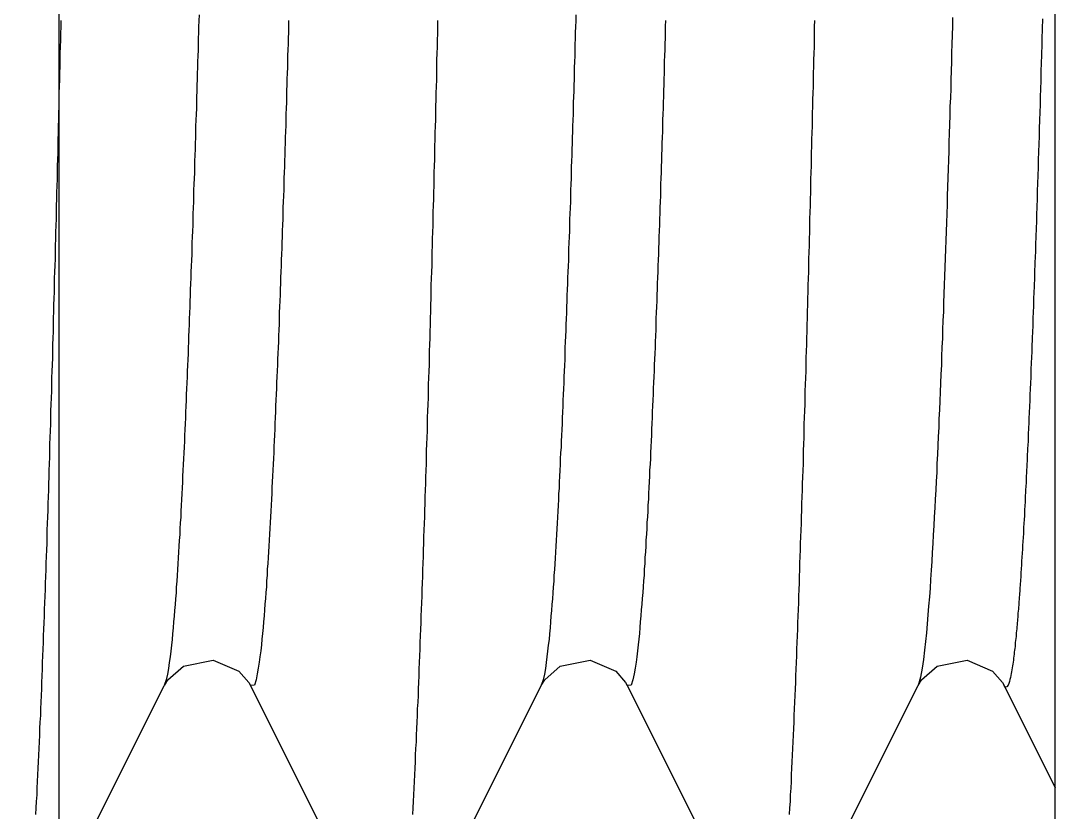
# Model space of a CAD drawing. Header units: millimetres. Extents: x 2213 to 82676, y 1050 to 28650.
# Drawn here: x 29768.43 to 29772.658, y 17276.6 to 17279.834 of the extents above; entities that cross this region are included whole.
import ezdxf

# ---------------------------------------------------------------- set-up
doc = ezdxf.new("R2010")
doc.units = ezdxf.units.MM
doc.header["$LTSCALE"] = 200
doc.linetypes.add('CEN', pattern=[62, 60, -1, 0, -1])
doc.linetypes.add('DASHED', pattern=[0.75, 0.5, -0.25])
for name, color, linetype in [('01-CEN', 1, 'CEN'), ('01HAT', 8, 'Continuous'), ('A-FIX', 5, 'Continuous')]:
    doc.layers.add(name, color=color, linetype=linetype)

# ---------------------------------------------------------------- blocks, each defined once
blk = doc.blocks.new('A$C657279D5')
at = {"linetype": 'Continuous'}
for p, q in [((-79.070842, 786.655766), (-79.070842, 823.344234)), ((-78.861648, 789.755644), (-79.070842, 789.337466)), ((-77.923286, 788.58253), (-78.510125, 789.755644)), ((-77.321825, 789.755644), (-77.908664, 788.58253)), ((-76.383463, 788.58253), (-76.970302, 789.755644)), ((-75.782002, 789.755644), (-76.368841, 788.58253)), ((-74.84364, 788.58253), (-75.430479, 789.755644))]:
    blk.add_line(p, q, dxfattribs=at)
at = {"linetype": 'DASHED'}
for points in [[(-77.478307, 792.472292), (-77.477307, 792.448292), (-77.477307, 792.424292), (-77.476307, 792.400292), (-77.475307, 792.377292), (-77.475307, 792.353292), (-77.474307, 792.329292), (-77.473307, 792.305292), (-77.473307, 792.281292), (-77.472307, 792.257292), (-77.471307, 792.233292), (-77.471307, 792.210292), (-77.470307, 792.186292), (-77.469307, 792.162292), (-77.468307, 792.138292), (-77.468307, 792.114292), (-77.467307, 792.090292), (-77.466307, 792.066292), (-77.466307, 792.043292), (-77.465307, 792.019292), (-77.464307, 791.995292), (-77.463307, 791.971292), (-77.463307, 791.947292), (-77.462307, 791.923292), (-77.461307, 791.899292), (-77.460307, 791.876292), (-77.460307, 791.852292), (-77.459307, 791.828292), (-77.458307, 791.804292), (-77.457307, 791.780292), (-77.457307, 791.756292), (-77.456307, 791.732292), (-77.455307, 791.709292), (-77.454307, 791.685292), (-77.453307, 791.661292), (-77.453307, 791.637292), (-77.452307, 791.613292), (-77.451307, 791.589292), (-77.450307, 791.565292), (-77.449307, 791.542292), (-77.449307, 791.518292), (-77.448307, 791.494292), (-77.447307, 791.470292), (-77.446307, 791.446292), (-77.445307, 791.422292), (-77.444307, 791.398292), (-77.444307, 791.375292), (-77.443307, 791.351292), (-77.442307, 791.327292), (-77.441307, 791.303292), (-77.440307, 791.279292), (-77.439307, 791.255292), (-77.438307, 791.231292), (-77.438307, 791.208292), (-77.437307, 791.184292), (-77.436307, 791.160292), (-77.435307, 791.136292), (-77.434307, 791.112292), (-77.433307, 791.088292), (-77.432307, 791.065292), (-77.431307, 791.041292), (-77.430307, 791.017292), (-77.429307, 790.993292), (-77.428307, 790.969292), (-77.427307, 790.945292), (-77.426307, 790.921292), (-77.425307, 790.898292), (-77.424307, 790.874292), (-77.423307, 790.850292), (-77.422307, 790.826292), (-77.421307, 790.802292), (-77.420307, 790.778292), (-77.419307, 790.755292), (-77.418307, 790.731292), (-77.417307, 790.707292), (-77.416307, 790.683292), (-77.415307, 790.659292), (-77.413307, 790.635292), (-77.412307, 790.611292), (-77.411307, 790.588292), (-77.410307, 790.564292), (-77.409307, 790.540292), (-77.408307, 790.516292), (-77.406307, 790.492292), (-77.405307, 790.468292), (-77.404307, 790.445292), (-77.402307, 790.421292), (-77.401307, 790.397292), (-77.400307, 790.373292), (-77.398307, 790.349292), (-77.397307, 790.325292), (-77.396307, 790.302292), (-77.394307, 790.278292), (-77.393307, 790.254292), (-77.391307, 790.230292), (-77.390307, 790.206292), (-77.388307, 790.183292), (-77.386307, 790.159292), (-77.385307, 790.135292), (-77.383307, 790.111292), (-77.381307, 790.087292), (-77.379307, 790.064292), (-77.377307, 790.040292), (-77.375307, 790.016292), (-77.373307, 789.992292), (-77.371307, 789.968292), (-77.369307, 789.945292), (-77.366307, 789.921292), (-77.364307, 789.897292), (-77.361307, 789.873292), (-77.358307, 789.850292), (-77.354307, 789.826292), (-77.350307, 789.803292), (-77.345307, 789.779292), (-77.338307, 789.756292), (-77.322307, 789.755292)], [(-77.112307, 792.495292), (-77.111307, 792.471292), (-77.110307, 792.447292), (-77.109307, 792.423292), (-77.109307, 792.399292), (-77.108307, 792.375292), (-77.107307, 792.351292), (-77.107307, 792.328292), (-77.106307, 792.304292), (-77.105307, 792.280292), (-77.105307, 792.256292), (-77.104307, 792.232292), (-77.103307, 792.208292), (-77.103307, 792.184292), (-77.102307, 792.161292), (-77.101307, 792.137292), (-77.100307, 792.113292), (-77.100307, 792.089292), (-77.099307, 792.065292), (-77.098307, 792.041292), (-77.098307, 792.017292), (-77.097307, 791.994292), (-77.096307, 791.970292), (-77.095307, 791.946292), (-77.095307, 791.922292), (-77.094307, 791.898292), (-77.093307, 791.874292), (-77.092307, 791.850292), (-77.092307, 791.827292), (-77.091307, 791.803292), (-77.090307, 791.779292), (-77.089307, 791.755292), (-77.089307, 791.731292), (-77.088307, 791.707292), (-77.087307, 791.683292), (-77.086307, 791.660292), (-77.085307, 791.636292), (-77.085307, 791.612292), (-77.084307, 791.588292), (-77.083307, 791.564292), (-77.082307, 791.540292), (-77.081307, 791.516292), (-77.081307, 791.493292), (-77.080307, 791.469292), (-77.079307, 791.445292), (-77.078307, 791.421292), (-77.077307, 791.397292), (-77.076307, 791.373292), (-77.075307, 791.349292), (-77.075307, 791.326292), (-77.074307, 791.302292), (-77.073307, 791.278292), (-77.072307, 791.254292), (-77.071307, 791.230292), (-77.070307, 791.206292), (-77.069307, 791.182292), (-77.068307, 791.159292), (-77.067307, 791.135292), (-77.067307, 791.111292), (-77.066307, 791.087292), (-77.065307, 791.063292), (-77.064307, 791.039292), (-77.063307, 791.016292), (-77.062307, 790.992292), (-77.061307, 790.968292), (-77.060307, 790.944292), (-77.059307, 790.920292), (-77.058307, 790.896292), (-77.057307, 790.872292), (-77.056307, 790.849292), (-77.055307, 790.825292), (-77.054307, 790.801292), (-77.053307, 790.777292), (-77.052307, 790.753292), (-77.051307, 790.729292), (-77.049307, 790.706292), (-77.048307, 790.682292), (-77.047307, 790.658292), (-77.046307, 790.634292), (-77.045307, 790.610292), (-77.044307, 790.586292), (-77.043307, 790.562292), (-77.041307, 790.539292), (-77.040307, 790.515292), (-77.039307, 790.491292), (-77.038307, 790.467292), (-77.036307, 790.443292), (-77.035307, 790.419292), (-77.034307, 790.396292), (-77.032307, 790.372292), (-77.031307, 790.348292), (-77.030307, 790.324292), (-77.028307, 790.300292), (-77.027307, 790.276292), (-77.025307, 790.253292), (-77.024307, 790.229292), (-77.022307, 790.205292), (-77.021307, 790.181292), (-77.019307, 790.157292), (-77.017307, 790.134292), (-77.016307, 790.110292), (-77.014307, 790.086292), (-77.012307, 790.062292), (-77.010307, 790.038292), (-77.008307, 790.015292), (-77.006307, 789.991292), (-77.004307, 789.967292), (-77.002307, 789.943292), (-76.999307, 789.920292), (-76.996307, 789.896292), (-76.993307, 789.872292), (-76.990307, 789.849292), (-76.987307, 789.825292), (-76.983307, 789.801292), (-76.978307, 789.778292), (-76.970307, 789.755292)], [(-75.938307, 792.472292), (-75.938307, 792.448292), (-75.937307, 792.424292), (-75.936307, 792.400292), (-75.936307, 792.377292), (-75.935307, 792.353292), (-75.934307, 792.329292), (-75.934307, 792.305292), (-75.933307, 792.281292), (-75.932307, 792.257292), (-75.931307, 792.233292), (-75.931307, 792.210292), (-75.930307, 792.186292), (-75.929307, 792.162292), (-75.929307, 792.138292), (-75.928307, 792.114292), (-75.927307, 792.090292), (-75.926307, 792.066292), (-75.926307, 792.043292), (-75.925307, 792.019292), (-75.924307, 791.995292), (-75.924307, 791.971292), (-75.923307, 791.947292), (-75.922307, 791.923292), (-75.921307, 791.899292), (-75.921307, 791.876292), (-75.920307, 791.852292), (-75.919307, 791.828292), (-75.918307, 791.804292), (-75.918307, 791.780292), (-75.917307, 791.756292), (-75.916307, 791.732292), (-75.915307, 791.709292), (-75.914307, 791.685292), (-75.914307, 791.661292), (-75.913307, 791.637292), (-75.912307, 791.613292), (-75.911307, 791.589292), (-75.910307, 791.565292), (-75.910307, 791.542292), (-75.909307, 791.518292), (-75.908307, 791.494292), (-75.907307, 791.470292), (-75.906307, 791.446292), (-75.905307, 791.422292), (-75.905307, 791.398292), (-75.904307, 791.375292), (-75.903307, 791.351292), (-75.902307, 791.327292), (-75.901307, 791.303292), (-75.900307, 791.279292), (-75.899307, 791.255292), (-75.899307, 791.231292), (-75.898307, 791.208292), (-75.897307, 791.184292), (-75.896307, 791.160292), (-75.895307, 791.136292), (-75.894307, 791.112292), (-75.893307, 791.088292), (-75.892307, 791.065292), (-75.891307, 791.041292), (-75.890307, 791.017292), (-75.889307, 790.993292), (-75.888307, 790.969292), (-75.887307, 790.945292), (-75.886307, 790.921292), (-75.885307, 790.898292), (-75.884307, 790.874292), (-75.883307, 790.850292), (-75.882307, 790.826292), (-75.881307, 790.802292), (-75.880307, 790.778292), (-75.879307, 790.755292), (-75.878307, 790.731292), (-75.877307, 790.707292), (-75.876307, 790.683292), (-75.875307, 790.659292), (-75.874307, 790.635292), (-75.872307, 790.611292), (-75.871307, 790.588292), (-75.870307, 790.564292), (-75.869307, 790.540292), (-75.868307, 790.516292), (-75.866307, 790.492292), (-75.865307, 790.468292), (-75.864307, 790.445292), (-75.863307, 790.421292), (-75.861307, 790.397292), (-75.860307, 790.373292), (-75.859307, 790.349292), (-75.857307, 790.325292), (-75.856307, 790.302292), (-75.854307, 790.278292), (-75.853307, 790.254292), (-75.851307, 790.230292), (-75.850307, 790.206292), (-75.848307, 790.183292), (-75.847307, 790.159292), (-75.845307, 790.135292), (-75.843307, 790.111292), (-75.841307, 790.087292), (-75.840307, 790.064292), (-75.838307, 790.040292), (-75.836307, 790.016292), (-75.834307, 789.992292), (-75.831307, 789.968292), (-75.829307, 789.945292), (-75.827307, 789.921292), (-75.824307, 789.897292), (-75.821307, 789.873292), (-75.818307, 789.850292), (-75.814307, 789.826292), (-75.810307, 789.803292), (-75.805307, 789.779292), (-75.798307, 789.756292), (-75.782307, 789.755292)], [(-75.572307, 792.495292), (-75.571307, 792.471292), (-75.570307, 792.447292), (-75.570307, 792.423292), (-75.569307, 792.399292), (-75.568307, 792.375292), (-75.568307, 792.351292), (-75.567307, 792.328292), (-75.566307, 792.304292), (-75.566307, 792.280292), (-75.565307, 792.256292), (-75.564307, 792.232292), (-75.563307, 792.208292), (-75.563307, 792.184292), (-75.562307, 792.161292), (-75.561307, 792.137292), (-75.561307, 792.113292), (-75.560307, 792.089292), (-75.559307, 792.065292), (-75.558307, 792.041292), (-75.558307, 792.017292), (-75.557307, 791.994292), (-75.556307, 791.970292), (-75.556307, 791.946292), (-75.555307, 791.922292), (-75.554307, 791.898292), (-75.553307, 791.874292), (-75.553307, 791.850292), (-75.552307, 791.827292), (-75.551307, 791.803292), (-75.550307, 791.779292), (-75.549307, 791.755292), (-75.549307, 791.731292), (-75.548307, 791.707292), (-75.547307, 791.683292), (-75.546307, 791.660292), (-75.546307, 791.636292), (-75.545307, 791.612292), (-75.544307, 791.588292), (-75.543307, 791.564292), (-75.542307, 791.540292), (-75.542307, 791.516292), (-75.541307, 791.493292), (-75.540307, 791.469292), (-75.539307, 791.445292), (-75.538307, 791.421292), (-75.537307, 791.397292), (-75.536307, 791.373292), (-75.536307, 791.349292), (-75.535307, 791.326292), (-75.534307, 791.302292), (-75.533307, 791.278292), (-75.532307, 791.254292), (-75.531307, 791.230292), (-75.530307, 791.206292), (-75.529307, 791.183292), (-75.529307, 791.159292), (-75.528307, 791.135292), (-75.527307, 791.111292), (-75.526307, 791.087292), (-75.525307, 791.063292), (-75.524307, 791.039292), (-75.523307, 791.016292), (-75.522307, 790.992292), (-75.521307, 790.968292), (-75.520307, 790.944292), (-75.519307, 790.920292), (-75.518307, 790.896292), (-75.517307, 790.872292), (-75.516307, 790.849292), (-75.515307, 790.825292), (-75.514307, 790.801292), (-75.513307, 790.777292), (-75.512307, 790.753292), (-75.511307, 790.729292), (-75.510307, 790.706292), (-75.509307, 790.682292), (-75.507307, 790.658292), (-75.506307, 790.634292), (-75.505307, 790.610292), (-75.504307, 790.586292), (-75.503307, 790.563292), (-75.502307, 790.539292), (-75.500307, 790.515292), (-75.499307, 790.491292), (-75.498307, 790.467292), (-75.497307, 790.443292), (-75.495307, 790.420292), (-75.494307, 790.396292), (-75.493307, 790.372292), (-75.491307, 790.348292), (-75.490307, 790.324292), (-75.488307, 790.300292), (-75.487307, 790.277292), (-75.486307, 790.253292), (-75.484307, 790.229292), (-75.482307, 790.205292), (-75.481307, 790.181292), (-75.479307, 790.157292), (-75.478307, 790.134292), (-75.476307, 790.110292), (-75.474307, 790.086292), (-75.472307, 790.062292), (-75.470307, 790.038292), (-75.468307, 790.015292), (-75.466307, 789.991292), (-75.464307, 789.967292), (-75.462307, 789.943292), (-75.459307, 789.920292), (-75.457307, 789.896292), (-75.454307, 789.872292), (-75.450307, 789.849292), (-75.447307, 789.825292), (-75.443307, 789.801292), (-75.438307, 789.778292), (-75.430307, 789.755292)], [(-78.651307, 792.485292), (-78.650307, 792.449292), (-78.649307, 792.413292), (-78.648307, 792.376292), (-78.647307, 792.340292), (-78.646307, 792.303292), (-78.645307, 792.267292), (-78.644307, 792.230292), (-78.643307, 792.194292), (-78.642307, 792.157292), (-78.640307, 792.121292), (-78.639307, 792.084292), (-78.638307, 792.048292), (-78.637307, 792.011292), (-78.636307, 791.975292), (-78.635307, 791.939292), (-78.634307, 791.902292), (-78.633307, 791.866292), (-78.631307, 791.829292), (-78.630307, 791.793292), (-78.629307, 791.756292), (-78.628307, 791.720292), (-78.627307, 791.683292), (-78.626307, 791.647292), (-78.624307, 791.610292), (-78.623307, 791.574292), (-78.622307, 791.538292), (-78.621307, 791.501292), (-78.619307, 791.465292), (-78.618307, 791.428292), (-78.617307, 791.392292), (-78.615307, 791.355292), (-78.614307, 791.319292), (-78.613307, 791.282292), (-78.611307, 791.246292), (-78.610307, 791.209292), (-78.609307, 791.173292), (-78.607307, 791.137292), (-78.606307, 791.100292), (-78.605307, 791.064292), (-78.603307, 791.027292), (-78.602307, 790.991292), (-78.600307, 790.954292), (-78.599307, 790.918292), (-78.597307, 790.881292), (-78.595307, 790.845292), (-78.594307, 790.809292), (-78.592307, 790.772292), (-78.591307, 790.736292), (-78.589307, 790.699292), (-78.587307, 790.663292), (-78.586307, 790.626292), (-78.584307, 790.590292), (-78.582307, 790.553292), (-78.580307, 790.517292), (-78.578307, 790.481292), (-78.576307, 790.444292), (-78.574307, 790.408292), (-78.572307, 790.371292), (-78.570307, 790.335292), (-78.568307, 790.299292), (-78.566307, 790.262292), (-78.563307, 790.226292), (-78.561307, 790.189292), (-78.559307, 790.153292), (-78.556307, 790.117292), (-78.553307, 790.080292), (-78.550307, 790.044292), (-78.547307, 790.007292), (-78.544307, 789.971292), (-78.540307, 789.935292), (-78.536307, 789.899292), (-78.532307, 789.862292), (-78.527307, 789.826292), (-78.520307, 789.790292), (-78.510307, 789.755292)], [(-77.985307, 789.228292), (-77.986307, 789.255292), (-77.988307, 789.282292), (-77.989307, 789.309292), (-77.991307, 789.336292), (-77.992307, 789.363292), (-77.993307, 789.390292), (-77.994307, 789.417292), (-77.996307, 789.444292), (-77.997307, 789.471292), (-77.998307, 789.498292), (-77.999307, 789.525292), (-78.001307, 789.552292), (-78.002307, 789.579292), (-78.003307, 789.606292), (-78.004307, 789.633292), (-78.005307, 789.660292), (-78.006307, 789.687292), (-78.008307, 789.714292), (-78.009307, 789.741292), (-78.010307, 789.768292), (-78.011307, 789.795292), (-78.012307, 789.822292), (-78.013307, 789.849292), (-78.014307, 789.877292), (-78.015307, 789.904292), (-78.016307, 789.931292), (-78.017307, 789.958292), (-78.018307, 789.985292), (-78.019307, 790.012292), (-78.020307, 790.039292), (-78.021307, 790.066292), (-78.022307, 790.093292), (-78.023307, 790.120292), (-78.024307, 790.147292), (-78.025307, 790.174292), (-78.026307, 790.201292), (-78.027307, 790.228292), (-78.027307, 790.255292), (-78.028307, 790.282292), (-78.029307, 790.309292), (-78.030307, 790.336292), (-78.031307, 790.363292), (-78.032307, 790.390292), (-78.033307, 790.417292), (-78.034307, 790.444292), (-78.035307, 790.471292), (-78.035307, 790.499292), (-78.036307, 790.526292), (-78.037307, 790.553292), (-78.038307, 790.580292), (-78.039307, 790.607292), (-78.040307, 790.634292), (-78.041307, 790.661292), (-78.041307, 790.688292), (-78.042307, 790.715292), (-78.043307, 790.742292), (-78.044307, 790.769292), (-78.045307, 790.796292), (-78.045307, 790.823292), (-78.046307, 790.850292), (-78.047307, 790.877292), (-78.048307, 790.904292), (-78.049307, 790.931292), (-78.049307, 790.958292), (-78.050307, 790.985292), (-78.051307, 791.012292), (-78.052307, 791.039292), (-78.052307, 791.066292), (-78.053307, 791.094292), (-78.054307, 791.121292), (-78.055307, 791.148292), (-78.055307, 791.175292), (-78.056307, 791.202292), (-78.057307, 791.229292), (-78.058307, 791.256292), (-78.058307, 791.283292), (-78.059307, 791.310292), (-78.060307, 791.337292), (-78.061307, 791.364292), (-78.061307, 791.391292), (-78.062307, 791.418292), (-78.063307, 791.445292), (-78.063307, 791.472292), (-78.064307, 791.499292), (-78.065307, 791.526292), (-78.066307, 791.553292), (-78.066307, 791.580292), (-78.067307, 791.607292), (-78.068307, 791.635292), (-78.068307, 791.662292), (-78.069307, 791.689292), (-78.070307, 791.716292), (-78.070307, 791.743292), (-78.071307, 791.770292), (-78.072307, 791.797292), (-78.072307, 791.824292), (-78.073307, 791.851292), (-78.074307, 791.878292), (-78.074307, 791.905292), (-78.075307, 791.932292), (-78.076307, 791.959292), (-78.076307, 791.986292), (-78.077307, 792.013292), (-78.078307, 792.040292), (-78.078307, 792.067292), (-78.079307, 792.094292), (-78.080307, 792.121292), (-78.080307, 792.149292), (-78.081307, 792.176292), (-78.082307, 792.203292), (-78.082307, 792.230292), (-78.083307, 792.257292), (-78.084307, 792.284292), (-78.084307, 792.311292), (-78.085307, 792.338292), (-78.086307, 792.365292), (-78.086307, 792.392292), (-78.087307, 792.419292), (-78.087307, 792.446292), (-78.088307, 792.473292)], [(-76.445307, 789.228292), (-76.447307, 789.255292), (-76.448307, 789.282292), (-76.449307, 789.309292), (-76.451307, 789.336292), (-76.452307, 789.363292), (-76.453307, 789.390292), (-76.455307, 789.417292), (-76.456307, 789.444292), (-76.457307, 789.471292), (-76.458307, 789.498292), (-76.460307, 789.525292), (-76.461307, 789.552292), (-76.462307, 789.579292), (-76.463307, 789.606292), (-76.464307, 789.633292), (-76.465307, 789.660292), (-76.467307, 789.687292), (-76.468307, 789.714292), (-76.469307, 789.741292), (-76.470307, 789.768292), (-76.471307, 789.795292), (-76.472307, 789.822292), (-76.473307, 789.849292), (-76.474307, 789.877292), (-76.475307, 789.904292), (-76.476307, 789.931292), (-76.477307, 789.958292), (-76.478307, 789.985292), (-76.479307, 790.012292), (-76.480307, 790.039292), (-76.481307, 790.066292), (-76.482307, 790.093292), (-76.483307, 790.120292), (-76.484307, 790.147292), (-76.485307, 790.174292), (-76.486307, 790.201292), (-76.487307, 790.228292), (-76.488307, 790.255292), (-76.489307, 790.282292), (-76.489307, 790.309292), (-76.490307, 790.336292), (-76.491307, 790.363292), (-76.492307, 790.390292), (-76.493307, 790.417292), (-76.494307, 790.444292), (-76.495307, 790.471292), (-76.496307, 790.499292), (-76.496307, 790.526292), (-76.497307, 790.553292), (-76.498307, 790.580292), (-76.499307, 790.607292), (-76.500307, 790.634292), (-76.501307, 790.661292), (-76.502307, 790.688292), (-76.502307, 790.715292), (-76.503307, 790.742292), (-76.504307, 790.769292), (-76.505307, 790.796292), (-76.506307, 790.823292), (-76.506307, 790.850292), (-76.507307, 790.877292), (-76.508307, 790.904292), (-76.509307, 790.931292), (-76.510307, 790.958292), (-76.510307, 790.985292), (-76.511307, 791.012292), (-76.512307, 791.039292), (-76.513307, 791.066292), (-76.513307, 791.094292), (-76.514307, 791.121292), (-76.515307, 791.148292), (-76.516307, 791.175292), (-76.516307, 791.202292), (-76.517307, 791.229292), (-76.518307, 791.256292), (-76.519307, 791.283292), (-76.519307, 791.310292), (-76.520307, 791.337292), (-76.521307, 791.364292), (-76.521307, 791.391292), (-76.522307, 791.418292), (-76.523307, 791.445292), (-76.524307, 791.472292), (-76.524307, 791.499292), (-76.525307, 791.526292), (-76.526307, 791.553292), (-76.526307, 791.580292), (-76.527307, 791.607292), (-76.528307, 791.635292), (-76.529307, 791.662292), (-76.529307, 791.689292), (-76.530307, 791.716292), (-76.531307, 791.743292), (-76.531307, 791.770292), (-76.532307, 791.797292), (-76.533307, 791.824292), (-76.533307, 791.851292), (-76.534307, 791.878292), (-76.535307, 791.905292), (-76.535307, 791.932292), (-76.536307, 791.959292), (-76.537307, 791.986292), (-76.537307, 792.013292), (-76.538307, 792.040292), (-76.539307, 792.067292), (-76.539307, 792.094292), (-76.540307, 792.121292), (-76.541307, 792.149292), (-76.541307, 792.176292), (-76.542307, 792.203292), (-76.543307, 792.230292), (-76.543307, 792.257292), (-76.544307, 792.284292), (-76.544307, 792.311292), (-76.545307, 792.338292), (-76.546307, 792.365292), (-76.546307, 792.392292), (-76.547307, 792.419292), (-76.548307, 792.446292), (-76.548307, 792.473292)]]:
    blk.add_lwpolyline(points, dxfattribs=at)
at = {"linetype": 'Continuous'}
for points in [[(-74.905307, 789.228292), (-74.907307, 789.255292), (-74.908307, 789.282292), (-74.910307, 789.309292), (-74.911307, 789.336292), (-74.912307, 789.363292), (-74.914307, 789.390292), (-74.915307, 789.417292), (-74.916307, 789.444292), (-74.917307, 789.471292), (-74.919307, 789.498292), (-74.920307, 789.525292), (-74.921307, 789.552292), (-74.922307, 789.579292), (-74.923307, 789.606292), (-74.925307, 789.633292), (-74.926307, 789.660292), (-74.927307, 789.687292), (-74.928307, 789.714292), (-74.929307, 789.741292), (-74.930307, 789.768292), (-74.931307, 789.795292), (-74.932307, 789.822292), (-74.933307, 789.849292), (-74.934307, 789.877292), (-74.935307, 789.904292), (-74.936307, 789.931292), (-74.937307, 789.958292), (-74.938307, 789.985292), (-74.939307, 790.012292), (-74.940307, 790.039292), (-74.941307, 790.066292), (-74.942307, 790.093292), (-74.943307, 790.120292), (-74.944307, 790.147292), (-74.945307, 790.174292), (-74.946307, 790.201292), (-74.947307, 790.228292), (-74.948307, 790.255292), (-74.949307, 790.282292), (-74.950307, 790.309292), (-74.951307, 790.336292), (-74.951307, 790.363292), (-74.952307, 790.390292), (-74.953307, 790.417292), (-74.954307, 790.444292), (-74.955307, 790.471292), (-74.956307, 790.499292), (-74.957307, 790.526292), (-74.958307, 790.553292), (-74.958307, 790.580292), (-74.959307, 790.607292), (-74.960307, 790.634292), (-74.961307, 790.661292), (-74.962307, 790.688292), (-74.963307, 790.715292), (-74.963307, 790.742292), (-74.964307, 790.769292), (-74.965307, 790.796292), (-74.966307, 790.823292), (-74.967307, 790.850292), (-74.967307, 790.877292), (-74.968307, 790.904292), (-74.969307, 790.931292), (-74.970307, 790.958292), (-74.970307, 790.985292), (-74.971307, 791.012292), (-74.972307, 791.039292), (-74.973307, 791.066292), (-74.974307, 791.094292), (-74.974307, 791.121292), (-74.975307, 791.148292), (-74.976307, 791.175292), (-74.977307, 791.202292), (-74.977307, 791.229292), (-74.978307, 791.256292), (-74.979307, 791.283292), (-74.979307, 791.310292), (-74.980307, 791.337292), (-74.981307, 791.364292), (-74.982307, 791.391292), (-74.982307, 791.418292), (-74.983307, 791.445292), (-74.984307, 791.472292), (-74.985307, 791.499292), (-74.985307, 791.526292), (-74.986307, 791.553292), (-74.987307, 791.580292), (-74.987307, 791.607292), (-74.988307, 791.635292), (-74.989307, 791.662292), (-74.989307, 791.689292), (-74.990307, 791.716292), (-74.991307, 791.743292), (-74.991307, 791.770292), (-74.992307, 791.797292), (-74.993307, 791.824292), (-74.994307, 791.851292), (-74.994307, 791.878292), (-74.995307, 791.905292), (-74.996307, 791.932292), (-74.996307, 791.959292), (-74.997307, 791.986292), (-74.998307, 792.013292), (-74.998307, 792.040292), (-74.999307, 792.067292), (-74.999307, 792.094292), (-75.000307, 792.121292), (-75.001307, 792.149292), (-75.001307, 792.176292), (-75.002307, 792.203292), (-75.003307, 792.230292), (-75.003307, 792.257292), (-75.004307, 792.284292), (-75.005307, 792.311292), (-75.005307, 792.338292), (-75.006307, 792.365292), (-75.007307, 792.392292), (-75.007307, 792.419292), (-75.008307, 792.446292), (-75.008307, 792.473292)], [(-79.018307, 792.479292), (-79.018307, 792.471292), (-79.018307, 792.463292), (-79.017307, 792.455292), (-79.017307, 792.447292), (-79.017307, 792.439292), (-79.017307, 792.430292), (-79.017307, 792.422292), (-79.016307, 792.414292), (-79.016307, 792.406292), (-79.016307, 792.398292), (-79.016307, 792.390292), (-79.015307, 792.382292), (-79.015307, 792.374292), (-79.015307, 792.366292), (-79.015307, 792.358292), (-79.014307, 792.350292), (-79.014307, 792.342292), (-79.014307, 792.334292), (-79.014307, 792.326292), (-79.014307, 792.318292), (-79.013307, 792.310292), (-79.013307, 792.302292), (-79.013307, 792.294292), (-79.013307, 792.286292), (-79.012307, 792.278292), (-79.012307, 792.270292), (-79.012307, 792.262292), (-79.012307, 792.254292), (-79.011307, 792.246292), (-79.011307, 792.237292), (-79.011307, 792.229292), (-79.011307, 792.221292), (-79.011307, 792.213292), (-79.010307, 792.205292), (-79.010307, 792.197292), (-79.010307, 792.189292), (-79.010307, 792.181292), (-79.009307, 792.173292), (-79.009307, 792.165292), (-79.009307, 792.157292), (-79.009307, 792.149292), (-79.008307, 792.141292), (-79.008307, 792.133292), (-79.008307, 792.125292), (-79.008307, 792.117292), (-79.007307, 792.109292), (-79.007307, 792.101292), (-79.007307, 792.093292), (-79.007307, 792.085292), (-79.006307, 792.077292), (-79.006307, 792.069292), (-79.006307, 792.061292), (-79.006307, 792.053292), (-79.005307, 792.044292), (-79.005307, 792.036292), (-79.005307, 792.028292), (-79.005307, 792.020292), (-79.004307, 792.012292), (-79.004307, 792.004292), (-79.004307, 791.996292), (-79.004307, 791.988292), (-79.003307, 791.980292), (-79.003307, 791.972292), (-79.003307, 791.964292), (-79.003307, 791.956292), (-79.002307, 791.948292), (-79.002307, 791.940292), (-79.002307, 791.932292), (-79.002307, 791.924292), (-79.001307, 791.916292), (-79.001307, 791.908292), (-79.001307, 791.900292), (-79.001307, 791.892292), (-79.000307, 791.884292), (-79.000307, 791.876292), (-79.000307, 791.868292), (-79.000307, 791.860292), (-78.999307, 791.851292), (-78.999307, 791.843292), (-78.999307, 791.835292), (-78.999307, 791.827292), (-78.998307, 791.819292), (-78.998307, 791.811292), (-78.998307, 791.803292), (-78.998307, 791.795292), (-78.997307, 791.787292), (-78.997307, 791.779292), (-78.997307, 791.771292), (-78.997307, 791.763292), (-78.996307, 791.755292), (-78.996307, 791.747292), (-78.996307, 791.739292), (-78.996307, 791.731292), (-78.995307, 791.723292), (-78.995307, 791.715292), (-78.995307, 791.707292), (-78.995307, 791.699292), (-78.994307, 791.691292), (-78.994307, 791.683292), (-78.994307, 791.675292), (-78.993307, 791.667292), (-78.993307, 791.659292), (-78.993307, 791.650292), (-78.993307, 791.642292), (-78.992307, 791.634292), (-78.992307, 791.626292), (-78.992307, 791.618292), (-78.992307, 791.610292), (-78.991307, 791.602292), (-78.991307, 791.594292), (-78.991307, 791.586292), (-78.991307, 791.578292), (-78.990307, 791.570292), (-78.990307, 791.562292), (-78.990307, 791.554292), (-78.989307, 791.546292), (-78.989307, 791.538292), (-78.989307, 791.530292), (-78.989307, 791.522292), (-78.988307, 791.514292), (-78.988307, 791.506292), (-78.988307, 791.498292), (-78.987307, 791.490292), (-78.987307, 791.482292), (-78.987307, 791.474292), (-78.987307, 791.466292), (-78.986307, 791.458292), (-78.986307, 791.449292), (-78.986307, 791.441292), (-78.986307, 791.433292), (-78.985307, 791.425292), (-78.985307, 791.417292), (-78.985307, 791.409292), (-78.984307, 791.401292), (-78.984307, 791.393292), (-78.984307, 791.385292), (-78.984307, 791.377292), (-78.983307, 791.369292), (-78.983307, 791.361292), (-78.983307, 791.353292), (-78.982307, 791.345292), (-78.982307, 791.337292), (-78.982307, 791.329292), (-78.982307, 791.321292), (-78.981307, 791.313292), (-78.981307, 791.305292), (-78.981307, 791.297292), (-78.980307, 791.289292), (-78.980307, 791.281292), (-78.980307, 791.273292), (-78.979307, 791.265292), (-78.979307, 791.257292), (-78.979307, 791.248292), (-78.979307, 791.240292), (-78.978307, 791.232292), (-78.978307, 791.224292), (-78.978307, 791.216292), (-78.977307, 791.208292), (-78.977307, 791.200292), (-78.977307, 791.192292), (-78.976307, 791.184292), (-78.976307, 791.176292), (-78.976307, 791.168292), (-78.976307, 791.160292), (-78.975307, 791.152292), (-78.975307, 791.144292), (-78.975307, 791.136292), (-78.974307, 791.128292), (-78.974307, 791.120292), (-78.974307, 791.112292), (-78.973307, 791.104292), (-78.973307, 791.096292), (-78.973307, 791.088292), (-78.972307, 791.080292), (-78.972307, 791.072292), (-78.972307, 791.064292), (-78.971307, 791.056292), (-78.971307, 791.047292), (-78.971307, 791.039292), (-78.970307, 791.031292), (-78.970307, 791.023292), (-78.970307, 791.015292), (-78.970307, 791.007292), (-78.969307, 790.999292), (-78.969307, 790.991292), (-78.969307, 790.983292), (-78.968307, 790.975292), (-78.968307, 790.967292), (-78.968307, 790.959292), (-78.967307, 790.951292), (-78.967307, 790.943292), (-78.967307, 790.935292), (-78.966307, 790.927292), (-78.966307, 790.919292), (-78.966307, 790.911292), (-78.965307, 790.903292), (-78.965307, 790.895292), (-78.965307, 790.887292), (-78.964307, 790.879292), (-78.964307, 790.871292), (-78.964307, 790.863292), (-78.963307, 790.855292), (-78.963307, 790.847292), (-78.962307, 790.838292), (-78.962307, 790.830292), (-78.962307, 790.822292), (-78.961307, 790.814292), (-78.961307, 790.806292), (-78.961307, 790.798292), (-78.960307, 790.790292), (-78.960307, 790.782292), (-78.960307, 790.774292), (-78.959307, 790.766292), (-78.959307, 790.758292), (-78.959307, 790.750292), (-78.958307, 790.742292), (-78.958307, 790.734292), (-78.957307, 790.726292), (-78.957307, 790.718292), (-78.957307, 790.710292), (-78.956307, 790.702292), (-78.956307, 790.694292), (-78.956307, 790.686292), (-78.955307, 790.678292), (-78.955307, 790.670292), (-78.954307, 790.662292), (-78.954307, 790.654292), (-78.954307, 790.646292), (-78.953307, 790.638292), (-78.953307, 790.630292), (-78.953307, 790.621292), (-78.952307, 790.613292), (-78.952307, 790.605292), (-78.951307, 790.597292), (-78.951307, 790.589292), (-78.951307, 790.581292), (-78.950307, 790.573292), (-78.950307, 790.565292), (-78.949307, 790.557292), (-78.949307, 790.549292), (-78.949307, 790.541292), (-78.948307, 790.533292), (-78.948307, 790.525292), (-78.947307, 790.517292), (-78.947307, 790.509292), (-78.947307, 790.501292), (-78.946307, 790.493292), (-78.946307, 790.485292), (-78.945307, 790.477292), (-78.945307, 790.469292), (-78.944307, 790.461292), (-78.944307, 790.453292), (-78.944307, 790.445292), (-78.943307, 790.437292), (-78.943307, 790.429292), (-78.942307, 790.421292), (-78.942307, 790.413292), (-78.941307, 790.405292), (-78.941307, 790.397292), (-78.941307, 790.388292), (-78.940307, 790.380292), (-78.940307, 790.372292), (-78.939307, 790.364292), (-78.939307, 790.356292), (-78.938307, 790.348292), (-78.938307, 790.340292), (-78.937307, 790.332292), (-78.937307, 790.324292), (-78.936307, 790.316292), (-78.936307, 790.308292), (-78.935307, 790.300292), (-78.935307, 790.292292), (-78.934307, 790.284292), (-78.934307, 790.276292), (-78.933307, 790.268292), (-78.933307, 790.260292), (-78.932307, 790.252292), (-78.932307, 790.244292), (-78.931307, 790.236292), (-78.931307, 790.228292), (-78.930307, 790.220292), (-78.930307, 790.212292), (-78.929307, 790.204292), (-78.929307, 790.196292), (-78.928307, 790.188292), (-78.928307, 790.180292), (-78.927307, 790.172292), (-78.927307, 790.164292), (-78.926307, 790.156292), (-78.925307, 790.148292), (-78.925307, 790.140292), (-78.924307, 790.132292), (-78.924307, 790.124292), (-78.923307, 790.116292), (-78.923307, 790.107292), (-78.922307, 790.099292), (-78.921307, 790.091292), (-78.921307, 790.083292), (-78.920307, 790.075292), (-78.920307, 790.067292), (-78.919307, 790.059292), (-78.918307, 790.051292), (-78.918307, 790.043292), (-78.917307, 790.035292), (-78.916307, 790.027292), (-78.916307, 790.019292), (-78.915307, 790.011292), (-78.914307, 790.003292), (-78.913307, 789.995292), (-78.913307, 789.987292), (-78.912307, 789.979292), (-78.911307, 789.971292), (-78.910307, 789.963292), (-78.910307, 789.955292), (-78.909307, 789.947292), (-78.908307, 789.939292), (-78.907307, 789.931292), (-78.906307, 789.923292), (-78.906307, 789.915292), (-78.905307, 789.907292), (-78.904307, 789.899292), (-78.903307, 789.891292), (-78.902307, 789.883292), (-78.901307, 789.875292), (-78.900307, 789.867292), (-78.899307, 789.859292), (-78.898307, 789.851292), (-78.897307, 789.843292), (-78.895307, 789.835292), (-78.894307, 789.827292), (-78.893307, 789.819292), (-78.892307, 789.811292), (-78.890307, 789.804292), (-78.889307, 789.796292), (-78.887307, 789.788292), (-78.885307, 789.780292), (-78.883307, 789.772292), (-78.881307, 789.764292), (-78.878307, 789.757292), (-78.873307, 789.750292), (-78.866307, 789.748292), (-78.861307, 789.755292)], [(-78.510136, 789.755667), (-78.524633, 789.779191), (-78.587769, 789.834606), (-78.710203, 789.859649), (-78.814457, 789.813621), (-78.854889, 789.767729), (-78.861708, 789.755525)], [(-76.970313, 789.755667), (-76.98481, 789.779191), (-77.047946, 789.834606), (-77.17038, 789.859649), (-77.274634, 789.813621), (-77.315066, 789.767729), (-77.321885, 789.755525)], [(-75.43049, 789.755667), (-75.444987, 789.779191), (-75.508123, 789.834606), (-75.630557, 789.859649), (-75.734811, 789.813621), (-75.775243, 789.767729), (-75.782062, 789.755525)]]:
    blk.add_lwpolyline(points, dxfattribs=at)

msp = doc.modelspace()

# ---------------------------------------------------------------- linework, layer by layer
at = {"layer": '01-CEN'}
msp.add_line((29768.5867, 19394.9679), (29768.5867, 16907.3625), dxfattribs=at)
at = {"layer": '01HAT'}
msp.add_line((29768.5867, 18887.3625), (29768.5867, 16907.3625), dxfattribs=at)

# ---------------------------------------------------------------- block references
at = {"layer": 'A-FIX', "xscale": -1}
msp.add_blockref('A$C657279D5', (29693.5867, 16487.3625), dxfattribs=at)

doc.saveas('drawing.dxf')
